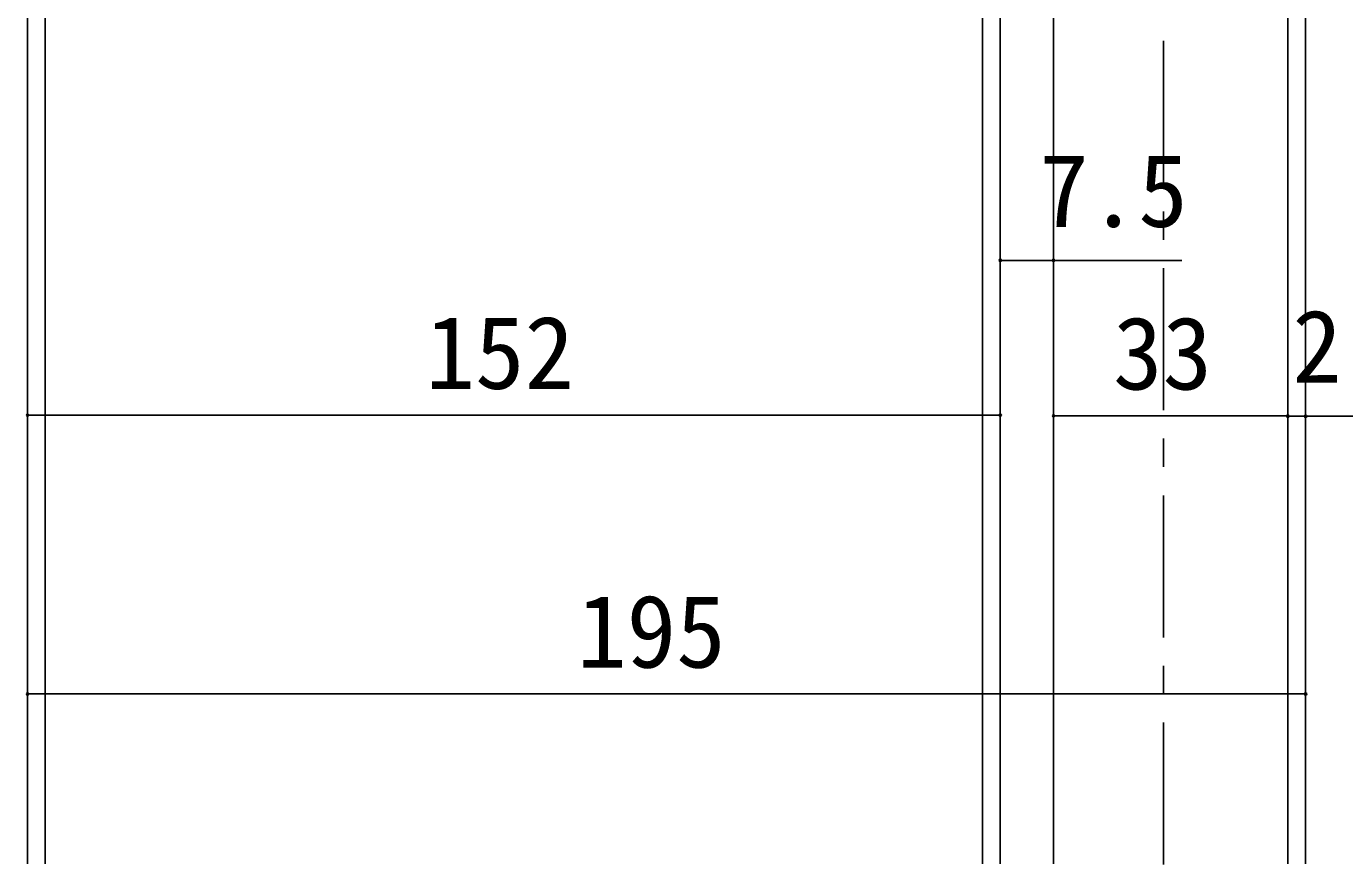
# Model space of a CAD drawing. Units: millimetres, scale not verified. Extents: x -800 to 800, y -554 to 554.
# Drawn here: x -427.5 to -241.8, y 194.1 to 312.1 of the extents above; entities that cross this region are included whole.
import ezdxf
from ezdxf.enums import TextEntityAlignment as Align

# ---------------------------------------------------------------- set-up
doc = ezdxf.new("R2010")
doc.units = ezdxf.units.MM
doc.header["$LTSCALE"] = 4
doc.linetypes.add('CHAIN1', pattern=[8, 5, -1, 1, -1])
doc.layers.add('2-0', color=7, linetype='Continuous', lineweight=25)
doc.styles.add('ＭＳ ゴシック', font='')
doc.styles.get('ＭＳ ゴシック').set_extended_font_data('MS Gothic')

msp = doc.modelspace()

# ---------------------------------------------------------------- linework, layer by layer
at = {"layer": '2-0', "linetype": 'CHAIN1'}
msp.add_line((-267.338, 194.062), (-267.338, 446.23), dxfattribs=at)
at = {"layer": '2-0'}
for p, q in [((-427.338, 379.826), (-427.338, 194.194)), ((-424.838, 379.826), (-424.838, 194.194)), ((-292.838, 379.826), (-292.838, 194.194)), ((-290.338, 379.826), (-290.338, 194.194)), ((-247.338, 379.826), (-247.338, 194.194)), ((-282.838, 371.826), (-282.838, 194.194)), ((-249.838, 371.826), (-249.838, 194.194)), ((-427.338, 284.004), (-427.338, 256.104)), ((-290.338, 284.004), (-290.338, 256.104)), ((-290.338, 278.076), (-290.338, 277.899)), ((-282.838, 278.076), (-282.838, 277.899)), ((-249.838, 275.576), (-249.838, 255.955)), ((-282.838, 274.076), (-282.838, 256.016)), ((-249.838, 274.076), (-249.838, 256.016)), ((-247.338, 274.016), (-247.338, 255.955)), ((-427.338, 257.354), (-290.338, 257.354)), ((-249.838, 257.266), (-282.838, 257.266)), ((-427.338, 235.054), (-427.338, 216.849)), ((-247.338, 235.054), (-247.338, 216.849)), ((-427.338, 218.099), (-247.338, 218.099))]:
    msp.add_line(p, q, dxfattribs=at)
for points in [[(-290.338, 279.149), (-282.838, 279.149), (-264.753, 279.149)], [(-249.838, 257.205), (-247.338, 257.205), (-229.09, 257.205)]]:
    msp.add_lwpolyline(points, dxfattribs=at)
for centre, start, end in [((-290.338, 279.149), 0, 180), ((-290.338, 279.149), 180, 0), ((-282.838, 279.149), 0, 180), ((-282.838, 279.149), 180, 0), ((-427.338, 257.354), 0, 180), ((-427.338, 257.354), 180, 0), ((-290.338, 257.354), 0, 180), ((-290.338, 257.354), 180, 0), ((-282.838, 257.266), 0, 180), ((-282.838, 257.266), 180, 0), ((-249.838, 257.266), 0, 180), ((-249.838, 257.205), 0, 180), ((-249.838, 257.266), 180, 0), ((-249.838, 257.205), 180, 0), ((-247.338, 257.205), 0, 180), ((-247.338, 257.205), 180, 0), ((-427.338, 218.099), 0, 180), ((-427.338, 218.099), 180, 0), ((-247.338, 218.099), 0, 180), ((-247.338, 218.099), 180, 0)]:
    msp.add_arc(centre, 0.156, start, end, dxfattribs=at)

# ---------------------------------------------------------------- texts
at = {"layer": '2-0', "style": 'ＭＳ ゴシック'}
for s, p in [('7.5', (-284.863, 280.789)), ('152', (-371.297, 257.979)), ('33', (-274.455, 257.891)), ('2.5', (-249.2, 258.845)), ('195', (-349.939, 218.724))]:
    msp.add_text(s, height=10.26, dxfattribs=at).set_placement(p, align=Align.BOTTOM_LEFT)

doc.saveas('drawing.dxf')
